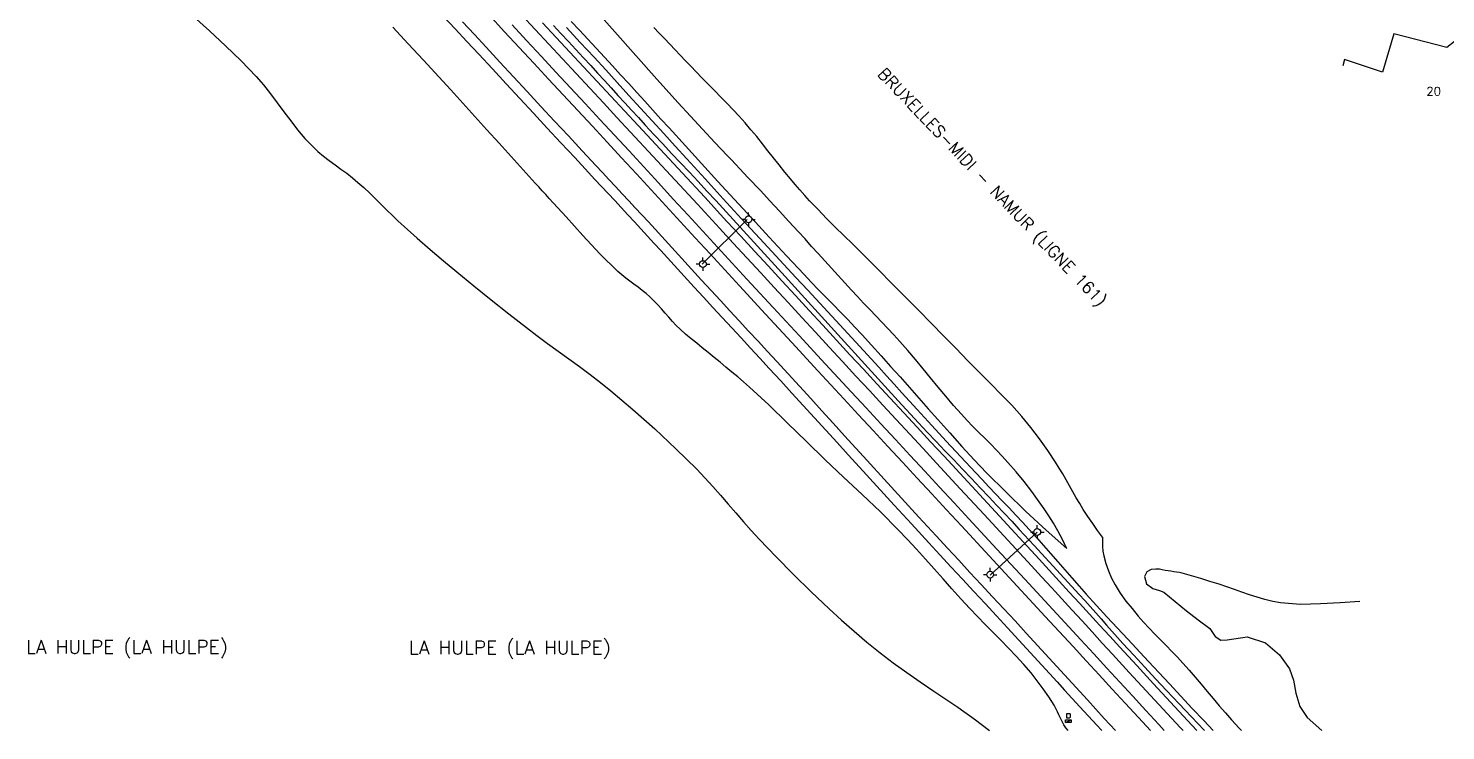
# Model space of a CAD drawing. Header units: millimetres. Extents: x 159000 to 160001, y 158000 to 159001.
# Drawn here: x 159457.4 to 159667, y 158000 to 158103.9 of the extents above; entities that cross this region are included whole.
import ezdxf
from ezdxf.enums import TextEntityAlignment as Align

# ---------------------------------------------------------------- set-up
doc = ezdxf.new("R2010")
doc.units = ezdxf.units.MM
doc.layers.get('0').update_dxf_attribs({"linetype": 'CONTINUOUS'})
for name, color, linetype in [('W0101', 7, 'CONTINUOUS'), ('W0211', 2, 'CONTINUOUS'), ('W0214', 2, 'CONTINUOUS'), ('W0438', 7, 'CONTINUOUS'), ('W0610', 7, 'CONTINUOUS'), ('W0611', 7, 'CONTINUOUS'), ('W0700', 7, 'CONTINUOUS'), ('W0980', 7, 'CONTINUOUS'), ('W0989', 7, 'CONTINUOUS'), ('W0991', 7, 'CONTINUOUS')]:
    doc.layers.add(name, color=color, linetype=linetype)
doc.styles.get("Standard").update_dxf_attribs({"font": 'romans.shx', "width": 0.85})

# ---------------------------------------------------------------- blocks, each defined once
blk = doc.blocks.new('T610')
for p, q in [((-0.500001, 0), (-1.000002, 0)), ((0, 0.500001), (0, 1.000002)), ((0.500001, 0), (1.000002, 0)), ((0, -0.500001), (0, -1.000002))]:
    blk.add_line(p, q)
blk.add_ellipse((0, 0), major_axis=(-0.353554, 0.353554), ratio=1, start_param=3.926990817, end_param=10.2101761242)
blk = doc.blocks.new('T438')
for p, q in [((-0.4, 0.2), (0.4, 0.2)), ((-0.4, -0.2), (-0.4, 0.2)), ((0.15, 1.1), (-0.3, 1.1)), ((-0.3, 1.1), (-0.3, 0.5)), ((-0.3, 0.5), (0.15, 0.5)), ((0.3, 0.65), (0.3, 0.95)), ((0.4, 0.2), (0.4, -0.2))]:
    blk.add_line(p, q)
at = {"flags": 128}
for points in [[(-0.4, -0.2), (0.4, 0.2)], [(0.4, -0.2), (-0.4, -0.2)]]:
    blk.add_lwpolyline(points, dxfattribs=at)
for centre, major_axis, start_param, end_param in [((0.15, 0.95), (0.106, -0.106), 0.785398, 2.356194), ((0.15, 0.65), (0.106, 0.106), 3.926991, 5.497787)]:
    blk.add_ellipse(centre, major_axis=major_axis, ratio=1, start_param=start_param, end_param=end_param)

msp = doc.modelspace()

# ---------------------------------------------------------------- linework, layer by layer
at = {"layer": 'W0101'}
msp.add_lwpolyline([(159677.99, 158089.51), (159680.41, 158097.36), (159671.52, 158099.92), (159671.53, 158099.92), (159670.89, 158101), (159668.31, 158101.89), (159667.14, 158101.02), (159659.31, 158103.05), (159657.64, 158097.39), (159652.02, 158099.24), (159651.79, 158098.31)], dxfattribs=at)
at = {"layer": 'W0211'}
for points in [[(159610.93, 158026.95), (159610.62, 158027.61), (159610.3, 158028.27), (159609.95, 158028.92), (159609.6, 158029.57), (159608.96, 158030.66), (159608.29, 158031.75), (159607.6, 158032.81), (159606.87, 158033.86), (159605.77, 158035.36), (159604.63, 158036.82), (159603.45, 158038.26), (159602.24, 158039.67), (159601.41, 158040.59), (159600.56, 158041.49), (159599.7, 158042.37), (159598.82, 158043.24), (159597.94, 158044.11), (159597.07, 158044.99), (159596.21, 158045.88), (159595.37, 158046.79), (159594.2, 158048.1), (159593.06, 158049.44), (159591.93, 158050.79), (159590.81, 158052.15), (159589.69, 158053.52), (159588.57, 158054.87), (159587.43, 158056.21), (159586.27, 158057.54), (159585.39, 158058.51), (159584.5, 158059.46), (159583.61, 158060.41), (159582.7, 158061.35), (159581.8, 158062.29), (159580.89, 158063.24), (159580, 158064.18), (159579.11, 158065.14), (159578.12, 158066.21), (159577.13, 158067.29), (159576.15, 158068.37), (159575.17, 158069.46), (159574.19, 158070.54), (159573.21, 158071.62), (159572.23, 158072.71), (159571.24, 158073.79), (159569.84, 158075.31), (159568.44, 158076.83), (159567.04, 158078.35), (159565.63, 158079.86), (159565.02, 158080.51), (159564.41, 158081.16), (159563.79, 158081.81), (159563.18, 158082.46), (159562.57, 158083.1), (159561.95, 158083.75), (159561.34, 158084.4), (159560.73, 158085.05), (159558.91, 158086.99), (159557.09, 158088.93), (159555.27, 158090.88), (159553.48, 158092.84), (159550.32, 158096.32), (159547.19, 158099.82), (159544.08, 158103.33), (159540.97, 158106.86)], [(159611.16, 158000), (159610.81, 158000.41), (159610.5, 158000.86), (159610.24, 158001.34), (159610, 158001.83), (159609.79, 158002.32), (159609.57, 158002.8), (159609.34, 158003.28), (159609.07, 158003.75), (159608.27, 158004.98), (159607.44, 158006.2), (159606.57, 158007.39), (159605.66, 158008.55), (159604.59, 158009.8), (159603.48, 158011.02), (159602.35, 158012.2), (159601.2, 158013.37), (159600.04, 158014.53), (159598.88, 158015.69), (159597.73, 158016.87), (159596.6, 158018.06), (159595.27, 158019.5), (159593.95, 158020.97), (159592.64, 158022.43), (159591.34, 158023.91), (159590.03, 158025.38), (159588.71, 158026.83), (159587.38, 158028.28), (159586.02, 158029.7), (159583.37, 158032.34), (159580.67, 158034.93), (159577.94, 158037.49), (159575.22, 158040.07), (159572.44, 158042.77), (159569.66, 158045.49), (159566.86, 158048.18), (159564, 158050.81), (159563.15, 158051.56), (159562.29, 158052.3), (159561.42, 158053.03), (159560.54, 158053.75), (159559.66, 158054.47), (159558.78, 158055.18), (159557.91, 158055.9), (159557.03, 158056.63), (159556.21, 158057.3), (159555.38, 158057.96), (159554.56, 158058.64), (159553.77, 158059.35), (159553.19, 158059.92), (159552.63, 158060.52), (159552.08, 158061.13), (159551.54, 158061.75), (159551.01, 158062.36), (159550.46, 158062.97), (159549.89, 158063.57), (159549.3, 158064.14), (159548.73, 158064.64), (159548.14, 158065.11), (159547.53, 158065.57), (159546.92, 158066.02), (159546.31, 158066.46), (159545.71, 158066.92), (159545.12, 158067.4), (159544.55, 158067.9), (159541.89, 158070.49), (159539.37, 158073.21), (159536.9, 158075.97), (159534.41, 158078.71), (159533.89, 158079.27), (159533.37, 158079.84), (159532.85, 158080.41), (159532.33, 158080.98), (159530.54, 158082.94), (159528.76, 158084.9), (159526.98, 158086.87), (159525.19, 158088.84), (159523.41, 158090.81), (159521.63, 158092.78), (159519.84, 158094.74), (159518.05, 158096.7), (159515.8, 158099.14), (159513.55, 158101.58), (159511.29, 158104.01)], [(159535.01, 158104.3), (159536.12, 158103.11), (159537.23, 158101.92), (159538.34, 158100.73), (159539.44, 158099.54), (159540.55, 158098.35), (159541.55, 158097.25), (159542.56, 158096.15), (159543.56, 158095.05), (159544.56, 158093.95), (159545.57, 158092.85), (159546.57, 158091.75), (159547.58, 158090.65), (159548.58, 158089.55), (159549.88, 158088.15), (159551.19, 158086.76), (159552.5, 158085.37), (159553.81, 158083.98), (159555.12, 158082.59), (159556.42, 158081.19), (159557.73, 158079.8), (159559.03, 158078.4), (159561.6, 158075.6), (159564.16, 158072.8), (159566.72, 158069.99), (159569.28, 158067.18), (159570.25, 158066.1), (159571.23, 158065.03), (159572.21, 158063.95), (159573.19, 158062.87), (159574.17, 158061.8), (159575.14, 158060.72), (159576.12, 158059.65), (159577.1, 158058.57), (159580.07, 158055.3), (159583.05, 158052.03), (159586.02, 158048.77), (159589.02, 158045.53), (159590.32, 158044.14), (159591.62, 158042.77), (159592.92, 158041.4), (159594.23, 158040.03), (159595.54, 158038.67), (159596.85, 158037.3), (159598.15, 158035.93), (159599.45, 158034.55), (159600.57, 158033.36), (159601.68, 158032.16), (159602.8, 158030.96), (159603.91, 158029.76), (159606.13, 158027.36), (159608.36, 158024.97), (159610.58, 158022.56), (159612.79, 158020.15), (159613.6, 158019.25), (159614.41, 158018.34), (159615.22, 158017.43), (159616.02, 158016.52), (159616.83, 158015.61), (159617.63, 158014.7), (159618.44, 158013.79), (159619.26, 158012.89), (159620.86, 158011.14), (159622.47, 158009.4), (159624.08, 158007.67), (159625.7, 158005.94), (159626.62, 158004.96), (159627.55, 158003.98), (159628.47, 158003.01), (159629.4, 158002.03), (159630.33, 158001.06), (159631.26, 158000.08), (159631.33, 158000)], [(159616.25, 158028.59), (159616.21, 158027.9), (159616.23, 158027.22), (159616.3, 158026.53), (159616.42, 158025.85), (159616.72, 158024.73), (159617.11, 158023.64), (159617.57, 158022.57), (159618.1, 158021.54), (159618.86, 158020.32), (159619.7, 158019.16), (159620.6, 158018.04), (159621.52, 158016.94), (159622.31, 158016.04), (159623.12, 158015.15), (159623.95, 158014.28), (159624.79, 158013.43), (159625.64, 158012.57), (159626.48, 158011.72), (159627.31, 158010.85), (159628.12, 158009.97), (159629.04, 158008.94), (159629.94, 158007.9), (159630.83, 158006.85), (159631.72, 158005.8), (159632.61, 158004.74), (159633.5, 158003.69), (159634.4, 158002.65), (159635.31, 158001.62), (159636.44, 158000.38), (159636.79, 158000)]]:
    msp.add_lwpolyline(points, dxfattribs=at)
at = {"layer": 'W0214'}
for points in [[(159481.79, 158105.62), (159484.17, 158103.47), (159486.52, 158101.29), (159488.82, 158099.05), (159491.04, 158096.73), (159492.14, 158095.48), (159493.18, 158094.18), (159494.18, 158092.86), (159495.16, 158091.52), (159496.16, 158090.18), (159497.18, 158088.86), (159498.26, 158087.59), (159499.41, 158086.38), (159500.19, 158085.65), (159501.01, 158084.96), (159501.86, 158084.31), (159502.72, 158083.68), (159503.58, 158083.05), (159504.44, 158082.42), (159505.29, 158081.77), (159506.11, 158081.08), (159506.99, 158080.3), (159507.85, 158079.49), (159508.7, 158078.66), (159509.53, 158077.83), (159510.37, 158076.99), (159511.21, 158076.16), (159512.06, 158075.34), (159512.92, 158074.54), (159514.84, 158072.83), (159516.78, 158071.15), (159518.75, 158069.5), (159520.72, 158067.85), (159523.27, 158065.76), (159525.83, 158063.69), (159528.42, 158061.64), (159531.02, 158059.61), (159532.57, 158058.43), (159534.13, 158057.27), (159535.71, 158056.13), (159537.29, 158054.99), (159538.87, 158053.85), (159540.43, 158052.68), (159541.98, 158051.5), (159543.5, 158050.27), (159546.78, 158047.49), (159550, 158044.62), (159553.14, 158041.68), (159556.21, 158038.65), (159557.41, 158037.4), (159558.58, 158036.12), (159559.72, 158034.82), (159560.85, 158033.5), (159561.98, 158032.19), (159563.11, 158030.88), (159564.26, 158029.58), (159565.44, 158028.31), (159567.97, 158025.68), (159570.54, 158023.09), (159573.15, 158020.54), (159575.81, 158018.03), (159577.64, 158016.35), (159579.5, 158014.69), (159581.38, 158013.07), (159583.32, 158011.5), (159585.27, 158010.03), (159587.27, 158008.62), (159589.28, 158007.23), (159591.29, 158005.84), (159592.16, 158005.23), (159593.05, 158004.64), (159593.93, 158004.04), (159594.82, 158003.45), (159595.7, 158002.85), (159596.57, 158002.24), (159597.43, 158001.61), (159598.28, 158000.96), (159599.5, 158000)], [(159537.62, 158104.89), (159538.86, 158103.58), (159540.1, 158102.26), (159541.33, 158100.94), (159542.56, 158099.61), (159543.76, 158098.31), (159544.96, 158097), (159546.15, 158095.69), (159547.34, 158094.38), (159548.54, 158093.07), (159549.73, 158091.76), (159550.92, 158090.45), (159552.12, 158089.14), (159554.53, 158086.5), (159556.94, 158083.86), (159559.35, 158081.23), (159561.77, 158078.6), (159564.34, 158075.8), (159566.92, 158073), (159569.5, 158070.22), (159572.1, 158067.44), (159573.16, 158066.32), (159574.24, 158065.21), (159575.31, 158064.1), (159576.39, 158063), (159577.47, 158061.89), (159578.54, 158060.78), (159579.6, 158059.66), (159580.66, 158058.54), (159582.08, 158056.99), (159583.49, 158055.44), (159584.89, 158053.87), (159586.28, 158052.3), (159587.67, 158050.73), (159589.06, 158049.16), (159590.46, 158047.59), (159591.86, 158046.03), (159593.65, 158044.04), (159595.43, 158042.04), (159597.24, 158040.06), (159599.09, 158038.13), (159601.97, 158035.25), (159604.91, 158032.43), (159607.89, 158029.66), (159610.93, 158026.95)], [(159536.95, 158103.96), (159537.97, 158102.86), (159538.99, 158101.77), (159540.01, 158100.67), (159541.03, 158099.58), (159542.75, 158097.7), (159544.47, 158095.83), (159546.19, 158093.95), (159547.9, 158092.06), (159549.62, 158090.18), (159551.33, 158088.3), (159553.04, 158086.42), (159554.76, 158084.54), (159557.45, 158081.59), (159560.14, 158078.64), (159562.83, 158075.69), (159565.53, 158072.76), (159567.3, 158070.84), (159569.08, 158068.93), (159570.86, 158067.02), (159572.64, 158065.12), (159574.43, 158063.21), (159576.21, 158061.3), (159577.98, 158059.39), (159579.75, 158057.47), (159580.89, 158056.23), (159582.03, 158054.98), (159583.16, 158053.73), (159584.29, 158052.47), (159585.42, 158051.22), (159586.55, 158049.97), (159587.69, 158048.72), (159588.83, 158047.48), (159590.97, 158045.14), (159593.12, 158042.82), (159595.27, 158040.49), (159597.43, 158038.17), (159598.42, 158037.12), (159599.41, 158036.07), (159600.41, 158035.02), (159601.41, 158033.97), (159602.41, 158032.93), (159603.41, 158031.87), (159604.4, 158030.82), (159605.38, 158029.75), (159606.45, 158028.57), (159607.51, 158027.38), (159608.56, 158026.18), (159609.61, 158024.98), (159610.66, 158023.78), (159611.71, 158022.58), (159612.77, 158021.39), (159613.83, 158020.2), (159616.88, 158016.85), (159619.96, 158013.53), (159623.04, 158010.22), (159626.13, 158006.91), (159627.81, 158005.1), (159629.51, 158003.3), (159631.2, 158001.5), (159632.62, 158000)], [(159616.25, 158028.59), (159615.5, 158029.61), (159614.78, 158030.63), (159614.08, 158031.67), (159613.39, 158032.72), (159612.86, 158033.58), (159612.35, 158034.45), (159611.85, 158035.33), (159611.36, 158036.22), (159610.86, 158037.1), (159610.36, 158037.97), (159609.84, 158038.84), (159609.3, 158039.69), (159608.12, 158041.44), (159606.89, 158043.16), (159605.62, 158044.84), (159604.29, 158046.48), (159602.81, 158048.13), (159601.26, 158049.72), (159599.69, 158051.28), (159598.13, 158052.86), (159596.33, 158054.7), (159594.53, 158056.55), (159592.73, 158058.39), (159590.93, 158060.23), (159588.99, 158062.2), (159587.04, 158064.17), (159585.09, 158066.14), (159583.14, 158068.11), (159581.86, 158069.39), (159580.57, 158070.66), (159579.28, 158071.93), (159577.99, 158073.2), (159576.7, 158074.47), (159575.42, 158075.75), (159574.16, 158077.05), (159572.91, 158078.36), (159572.19, 158079.15), (159571.48, 158079.96), (159570.78, 158080.77), (159570.09, 158081.58), (159569.24, 158082.61), (159568.4, 158083.65), (159567.58, 158084.7), (159566.75, 158085.75), (159565.93, 158086.8), (159565.09, 158087.84), (159564.24, 158088.87), (159563.37, 158089.88), (159562.5, 158090.85), (159561.6, 158091.81), (159560.7, 158092.76), (159559.78, 158093.69), (159558.87, 158094.62), (159557.95, 158095.55), (159557.03, 158096.49), (159556.12, 158097.43), (159555.34, 158098.24), (159554.56, 158099.06), (159553.78, 158099.88), (159553, 158100.7), (159552.22, 158101.52), (159551.44, 158102.34), (159550.65, 158103.15), (159549.87, 158103.97)], [(159654.28, 158019.08), (159651.38, 158018.92), (159648.46, 158018.73), (159645.52, 158018.67), (159642.58, 158018.89), (159641.41, 158019.1), (159640.25, 158019.38), (159639.1, 158019.72), (159637.97, 158020.09), (159636.85, 158020.49), (159635.74, 158020.89), (159634.62, 158021.28), (159633.49, 158021.64), (159632.12, 158022.06), (159630.77, 158022.5), (159629.4, 158022.91), (159628.02, 158023.28), (159627.6, 158023.37), (159627.18, 158023.45), (159626.76, 158023.51), (159626.34, 158023.58), (159625.92, 158023.64), (159625.49, 158023.7), (159625.07, 158023.78), (159624.66, 158023.87), (159624.65, 158023.87), (159624.65, 158023.87), (159624.64, 158023.87), (159624.64, 158023.87), (159624.63, 158023.88), (159624.63, 158023.88), (159624.63, 158023.88), (159624.62, 158023.88), (159624.11, 158023.89), (159623.45, 158023.84), (159622.77, 158023.48), (159622.42, 158022.78), (159622.74, 158021.72), (159623.67, 158021.01), (159624.66, 158020.71), (159625.31, 158020.46), (159626.99, 158019.11), (159628.67, 158017.74), (159630.36, 158016.39), (159632.1, 158015.1), (159632.42, 158014.64), (159632.89, 158013.92), (159633.73, 158013.36), (159634.67, 158013.45), (159637.62, 158013.88), (159640.35, 158012.97), (159642.41, 158011.23), (159643.87, 158009.16), (159644.47, 158007.48), (159644.84, 158005.52), (159645.4, 158003.55), (159646.51, 158001.95), (159648.69, 158000)]]:
    msp.add_lwpolyline(points, dxfattribs=at)
at = {"layer": 'W0611'}
for points in [[(159563.69, 158075.61), (159557, 158068.99)], [(159606.58, 158029.34), (159599.61, 158023.01)]]:
    msp.add_lwpolyline(points, dxfattribs=at)
at = {"layer": 'W0700'}
for points in [[(159518.72, 158105.67), (159520.47, 158103.79), (159522.22, 158101.91), (159523.97, 158100.03), (159526, 158097.85), (159528.03, 158095.66), (159530.05, 158093.48), (159532.08, 158091.29), (159534.11, 158089.11), (159536.13, 158086.92), (159538.16, 158084.74), (159540.19, 158082.55), (159541.16, 158081.51), (159542.13, 158080.47), (159543.11, 158079.43), (159544.08, 158078.39), (159545.05, 158077.34), (159546.02, 158076.3), (159546.99, 158075.26), (159547.96, 158074.21), (159548.95, 158073.14), (159549.94, 158072.06), (159550.92, 158070.98), (159551.9, 158069.91), (159552.88, 158068.83), (159553.87, 158067.75), (159554.85, 158066.67), (159555.84, 158065.6), (159557.22, 158064.09), (159558.61, 158062.59), (159560, 158061.08), (159561.4, 158059.58), (159562.79, 158058.08), (159564.18, 158056.57), (159565.57, 158055.07), (159566.95, 158053.56), (159568.63, 158051.74), (159570.3, 158049.91), (159571.96, 158048.09), (159573.63, 158046.26), (159575.3, 158044.43), (159576.96, 158042.61), (159578.63, 158040.78), (159580.3, 158038.96), (159582.85, 158036.16), (159585.4, 158033.36), (159587.96, 158030.57), (159590.52, 158027.78), (159592.19, 158025.98), (159593.85, 158024.18), (159595.52, 158022.38), (159597.19, 158020.59), (159598.86, 158018.79), (159600.53, 158017), (159602.19, 158015.2), (159603.86, 158013.4), (159604.99, 158012.17), (159606.12, 158010.94), (159607.25, 158009.7), (159608.37, 158008.47), (159609.5, 158007.24), (159610.63, 158006), (159611.76, 158004.77), (159612.89, 158003.53), (159615.38, 158000.81), (159616.12, 158000)], [(159521.57, 158104.81), (159523.32, 158102.93), (159525.07, 158101.05), (159527.1, 158098.87), (159529.13, 158096.68), (159531.15, 158094.5), (159533.18, 158092.31), (159535.2, 158090.13), (159537.23, 158087.94), (159539.26, 158085.76), (159541.29, 158083.58), (159542.26, 158082.53), (159543.23, 158081.49), (159544.21, 158080.45), (159545.18, 158079.4), (159546.15, 158078.36), (159547.13, 158077.32), (159548.1, 158076.27), (159549.07, 158075.23), (159550.05, 158074.15), (159551.04, 158073.08), (159552.02, 158072), (159553.01, 158070.92), (159553.99, 158069.84), (159554.97, 158068.77), (159555.95, 158067.69), (159556.94, 158066.61), (159558.33, 158065.11), (159559.72, 158063.6), (159561.11, 158062.1), (159562.5, 158060.59), (159563.89, 158059.09), (159565.28, 158057.59), (159566.67, 158056.08), (159568.06, 158054.57), (159569.73, 158052.75), (159571.4, 158050.93), (159573.07, 158049.1), (159574.74, 158047.27), (159576.4, 158045.45), (159578.07, 158043.62), (159579.73, 158041.79), (159581.4, 158039.97), (159583.96, 158037.17), (159586.51, 158034.38), (159589.06, 158031.58), (159591.63, 158028.79), (159593.29, 158026.99), (159594.96, 158025.2), (159596.62, 158023.4), (159598.29, 158021.61), (159599.96, 158019.81), (159601.63, 158018.02), (159603.3, 158016.22), (159604.96, 158014.42), (159606.09, 158013.19), (159607.22, 158011.95), (159608.35, 158010.72), (159609.48, 158009.48), (159610.61, 158008.25), (159611.73, 158007.02), (159612.86, 158005.78), (159613.99, 158004.55), (159616.48, 158001.82), (159618.15, 158000)], [(159623.33, 158000), (159621.53, 158001.96), (159619.6, 158004.06), (159617.68, 158006.15), (159615.75, 158008.25), (159613.83, 158010.34), (159611.9, 158012.43), (159607.76, 158016.9), (159603.63, 158021.37), (159599.48, 158025.84), (159595.35, 158030.31), (159593.18, 158032.65), (159591.01, 158035), (159588.84, 158037.34), (159586.66, 158039.68), (159584.49, 158042.02), (159582.32, 158044.37), (159580.16, 158046.71), (159577.99, 158049.06), (159574.12, 158053.23), (159570.26, 158057.4), (159566.4, 158061.58), (159562.54, 158065.76), (159560.36, 158068.13), (159558.18, 158070.49), (159556, 158072.86), (159553.83, 158075.23), (159551.65, 158077.6), (159549.47, 158079.97), (159547.29, 158082.34), (159545.11, 158084.71), (159542.95, 158087.04), (159540.78, 158089.37), (159538.62, 158091.7), (159536.46, 158094.03), (159534.29, 158096.36), (159532.13, 158098.69), (159529.96, 158101.02), (159527.8, 158103.35), (159525.46, 158105.88)], [(159530.29, 158105.84), (159532.3, 158103.67), (159534.32, 158101.5), (159536.34, 158099.33), (159538.36, 158097.16), (159540.38, 158095), (159542.4, 158092.83), (159544.42, 158090.66), (159546.44, 158088.49), (159549.73, 158084.95), (159553.02, 158081.4), (159556.31, 158077.85), (159559.59, 158074.29), (159561.62, 158072.1), (159563.64, 158069.9), (159565.67, 158067.71), (159567.69, 158065.51), (159569.72, 158063.31), (159571.74, 158061.11), (159573.76, 158058.92), (159575.79, 158056.72), (159577.78, 158054.58), (159579.76, 158052.43), (159581.75, 158050.29), (159583.74, 158048.14), (159585.73, 158046), (159587.71, 158043.85), (159589.7, 158041.71), (159591.69, 158039.56), (159595.2, 158035.77), (159598.72, 158031.97), (159602.23, 158028.17), (159605.73, 158024.37), (159607.23, 158022.74), (159608.73, 158021.11), (159610.22, 158019.48), (159611.71, 158017.85), (159613.21, 158016.22), (159614.7, 158014.59), (159616.19, 158012.96), (159617.69, 158011.33), (159620.19, 158008.61), (159622.69, 158005.9), (159625.19, 158003.2), (159627.7, 158000.49), (159628.15, 158000)], [(159533.4, 158104.69), (159535.42, 158102.52), (159537.44, 158100.35), (159539.46, 158098.18), (159541.48, 158096.02), (159543.5, 158093.85), (159545.52, 158091.68), (159547.54, 158089.51), (159550.83, 158085.97), (159554.12, 158082.42), (159557.41, 158078.87), (159560.69, 158075.31), (159562.72, 158073.12), (159564.75, 158070.92), (159566.77, 158068.72), (159568.79, 158066.53), (159570.82, 158064.33), (159572.84, 158062.13), (159574.87, 158059.94), (159576.89, 158057.74), (159578.88, 158055.6), (159580.86, 158053.45), (159582.85, 158051.3), (159584.84, 158049.16), (159586.83, 158047.02), (159588.82, 158044.87), (159590.8, 158042.73), (159592.79, 158040.58), (159596.3, 158036.78), (159599.82, 158032.99), (159603.33, 158029.19), (159606.84, 158025.38), (159608.33, 158023.75), (159609.83, 158022.13), (159611.32, 158020.49), (159612.82, 158018.86), (159614.31, 158017.23), (159615.8, 158015.6), (159617.3, 158013.97), (159618.79, 158012.34), (159621.29, 158009.63), (159623.79, 158006.92), (159626.3, 158004.21), (159628.8, 158001.51), (159630.19, 158000)], [(159625.37, 158000), (159624.56, 158000.89), (159622.63, 158002.98), (159620.71, 158005.08), (159618.78, 158007.17), (159616.86, 158009.26), (159614.93, 158011.36), (159613, 158013.45), (159608.87, 158017.92), (159604.73, 158022.39), (159600.59, 158026.86), (159596.45, 158031.33), (159594.28, 158033.67), (159592.11, 158036.02), (159589.94, 158038.36), (159587.77, 158040.7), (159585.6, 158043.04), (159583.43, 158045.39), (159581.26, 158047.73), (159579.09, 158050.07), (159575.22, 158054.25), (159571.36, 158058.42), (159567.5, 158062.6), (159563.64, 158066.77), (159561.46, 158069.14), (159559.28, 158071.51), (159557.11, 158073.88), (159554.93, 158076.25), (159552.75, 158078.62), (159550.57, 158080.99), (159548.39, 158083.36), (159546.21, 158085.73), (159544.05, 158088.06), (159541.89, 158090.39), (159539.72, 158092.72), (159537.56, 158095.05), (159535.39, 158097.38), (159533.23, 158099.71), (159531.06, 158102.04), (159528.9, 158104.37)]]:
    msp.add_lwpolyline(points, dxfattribs=at)

# ---------------------------------------------------------------- block references
at = {"layer": 'W0438'}
msp.add_blockref('T438', (159611.18, 158001.41), dxfattribs=at)
at = {"layer": 'W0610'}
for p in [(159563.87, 158075.61), (159557.13, 158068.99), (159606.58, 158029.37), (159599.61, 158023.06)]:
    msp.add_blockref('T610', p, dxfattribs=at)

# ---------------------------------------------------------------- texts
at = {"layer": 'W0980'}
for p in [(159471.93, 158012.25), (159528.57, 158012.15)]:
    msp.add_text('LA HULPE (LA HULPE)', height=2, dxfattribs=at).set_placement(p, align=Align.MIDDLE)
at = {"layer": 'W0989'}
msp.add_text('BRUXELLES-MIDI - NAMUR (LIGNE 161)', height=1.75, rotation=313.7075, dxfattribs=at).set_placement((159582.84, 158097))
at = {"layer": 'W0991'}
msp.add_text('20', height=1.25, dxfattribs=at).set_placement((159665.2, 158094.55), align=Align.MIDDLE_CENTER)

doc.saveas('drawing.dxf')
